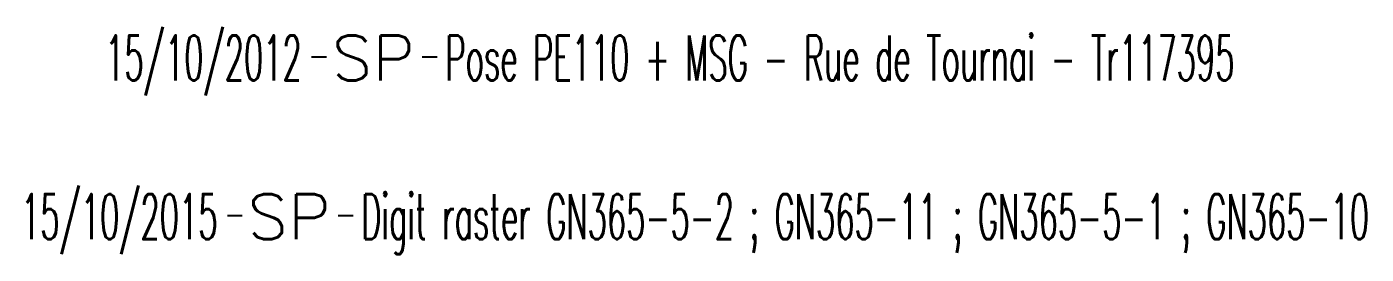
# Model space of a CAD drawing. Header units: millimetres. Extents: x 115991 to 117009, y 129000 to 129990.
# Drawn here: x 116939.74 to 116984.42, y 129982 to 129989.57 of the extents above; entities that cross this region are included whole.
import ezdxf
from ezdxf.enums import TextEntityAlignment as Align

# ---------------------------------------------------------------- set-up
doc = ezdxf.new("R2010")
doc.units = ezdxf.units.MM
doc.layers.get('0').update_dxf_attribs({"linetype": 'CONTINUOUS'})
doc.layers.add('L_910', color=7, linetype='CONTINUOUS')
doc.styles.get("Standard").update_dxf_attribs({"font": 'romans.shx', "width": 0.85})

# ---------------------------------------------------------------- blocks, each defined once
blk = doc.blocks.new('GIS_MODF')
at = {"color": 0, "linetype": 'Continuous', "flags": 128}
for points in [[(-2.176, -0.014), (-1.676, -0.014)], [(1.519, -0.014), (2.019, -0.014)]]:
    blk.add_lwpolyline(points, dxfattribs=at)
at = {"color": 0, "linetype": 'Continuous', "width": 0.5}
blk.add_attdef('DATE', text='', height=1.5, dxfattribs=at).set_placement((-2.502, -0.798), align=Align.RIGHT)
at = {"color": 0, "linetype": 'Continuous', "width": 1.771291}
blk.add_attdef('USER', text='', height=1.5, dxfattribs=at).set_placement((-1.507, -0.798), (1.276, -0.798), align=Align.FIT)
at = {"color": 0, "linetype": 'Continuous', "width": 0.5}
blk.add_attdef('DESC', (2.289, -0.798), '', height=1.5, dxfattribs=at)

msp = doc.modelspace()

# ---------------------------------------------------------------- block references
at = {"layer": 'L_910'}
ref = msp.add_blockref('GIS_MODF', (116951.415, 129988.581), dxfattribs=at)
ref.add_attrib('DATE', '15/10/2012', dxfattribs={"layer": '0', "color": 0, "linetype": 'Continuous', "height": 1.5, "width": 0.5}).set_placement((116948.913, 129987.782), align=Align.RIGHT)
ref.add_attrib('USER', 'SP', dxfattribs={"layer": '0', "color": 0, "linetype": 'Continuous', "height": 1.5, "width": 1.025485}).set_placement((116949.908, 129987.782), (116952.691, 129987.782), align=Align.FIT)
ref.add_attrib('DESC', 'Pose PE110 + MSG - Rue de Tournai - Tr117395', (116953.704, 129987.782), dxfattribs={"layer": '0', "color": 0, "linetype": 'Continuous', "height": 1.5, "width": 0.5})
ref = msp.add_blockref('GIS_MODF', (116948.607, 129983.293), dxfattribs=at)
ref.add_attrib('DATE', '15/10/2015', dxfattribs={"layer": '0', "color": 0, "linetype": 'Continuous', "height": 1.5, "width": 0.5}).set_placement((116946.105, 129982.495), align=Align.RIGHT)
ref.add_attrib('USER', 'SP', dxfattribs={"layer": '0', "color": 0, "linetype": 'Continuous', "height": 1.5, "width": 1.025485}).set_placement((116947.1, 129982.495), (116949.884, 129982.495), align=Align.FIT)
ref.add_attrib('DESC', 'Digit raster GN365-5-2 ; GN365-11 ; GN365-5-1 ; GN365-10', (116950.896, 129982.495), dxfattribs={"layer": '0', "color": 0, "linetype": 'Continuous', "height": 1.5, "width": 0.5})

doc.saveas('drawing.dxf')
